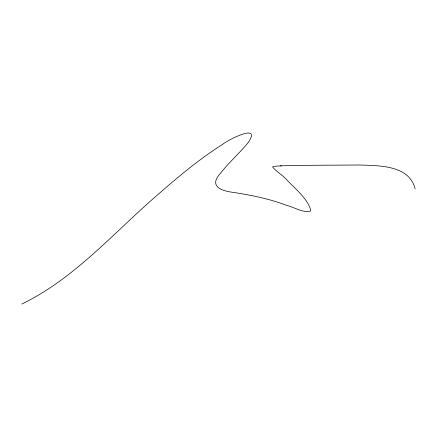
<?xml version="1.0" encoding="UTF-8"?>
<svg xmlns="http://www.w3.org/2000/svg" width="437" height="437" viewBox="0 0 437 437"><rect width="100%" height="100%" fill="white"/><g stroke="black" fill="none" stroke-linecap="round" stroke-linejoin="round"><path stroke-width="0.66" d="M21.85 304.021C75.077 278.26 114.106 232.145 158.32 194.23C178.777 176.28 199.807 158.773 222.859 144.21C227.076 140.414 262.664 121.874 247.965 142.844C239.279 153.453 228.851 162.509 220.417 173.331C208.367 186.462 221.575 190.991 233.653 192.433C251.717 195.273 269.749 198.879 286.869 205.45C294.489 207.258 302.415 212.972 310.33 211.109L310.767 210.137C306.916 197.568 295.21 188.986 286.546 179.58C282.357 174.926 276.424 171.719 272.541 166.95L274.196 166.3M280.417 165.836C306.818 165.104 333.229 165.241 359.635 165.006C379.185 165.732 409.065 164.962 415.15 188.844M274.682 166.317A62.212 2.311 1.4 0 1 281.362 165.88"/></g></svg>
